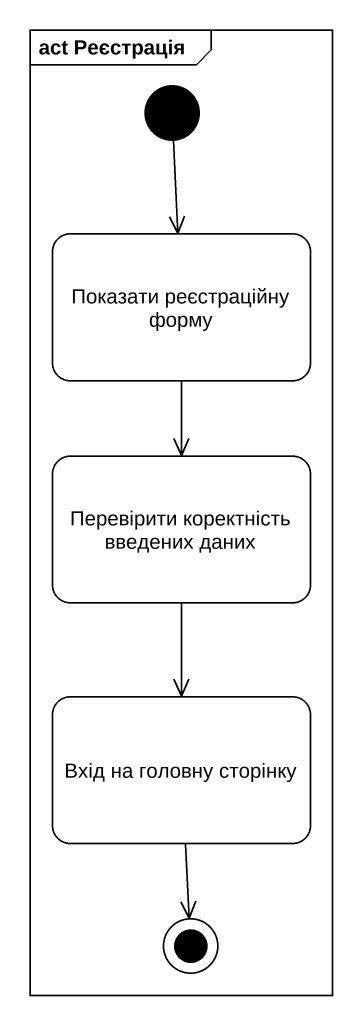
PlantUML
@startuml
mainframe act Реєстрація
hide empty description
state "Показати реєстраційну форму" as Показати_реєстраційну_форму
state "Перевірити коректність введених даних" as Перевірити_коректність
state "Вхід на головну сторінку" as Вхід_на_головну_сторінку
[*] --> Показати_реєстраційну_форму
Показати_реєстраційну_форму --> Перевірити_коректність
Перевірити_коректність --> Вхід_на_головну_сторінку
Вхід_на_головну_сторінку --> [*]
@enduml
